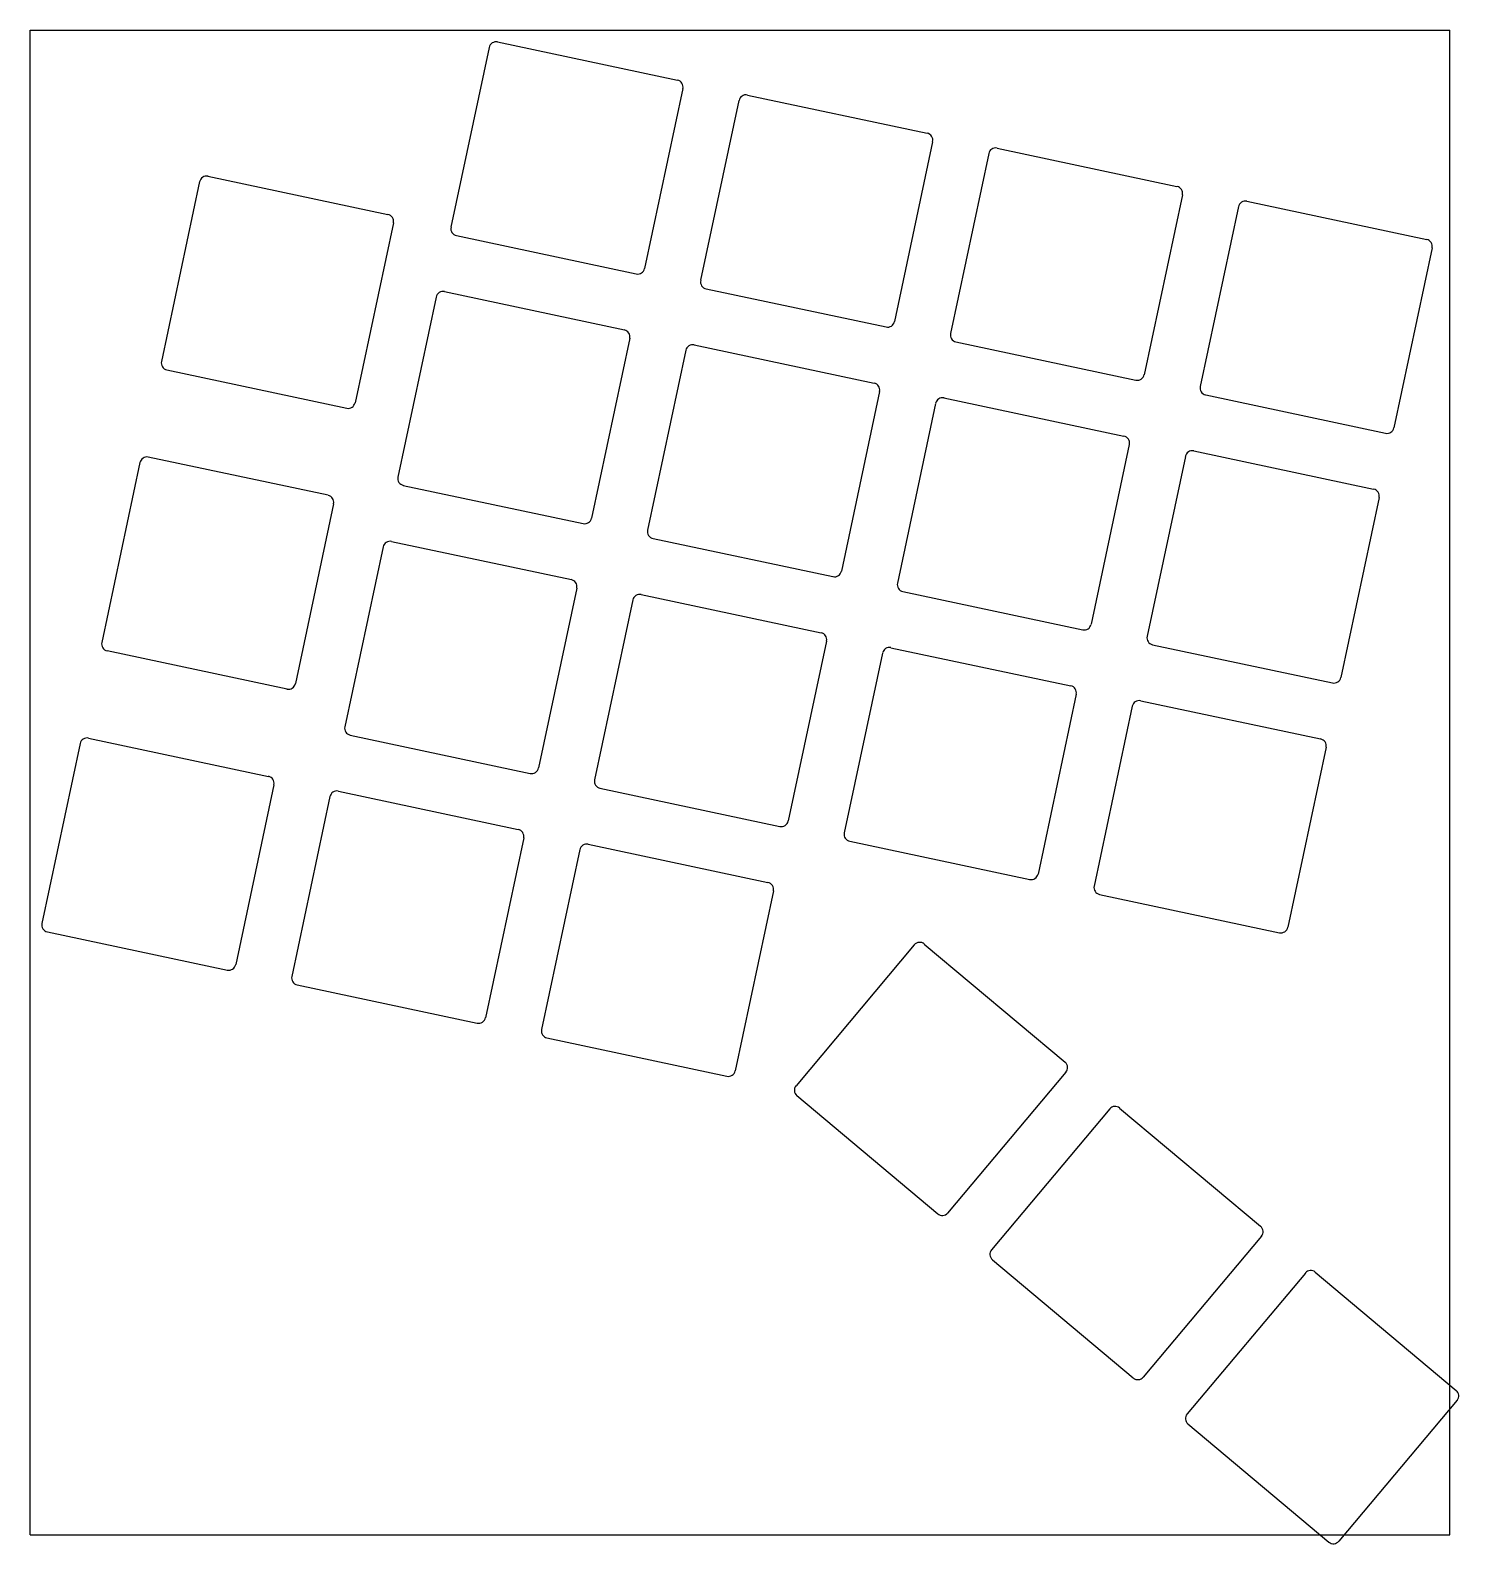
# Model space of a CAD drawing. Header units: millimetres. Extents: x 19 to 120, y -109 to -2.
import ezdxf

# ---------------------------------------------------------------- set-up
doc = ezdxf.new("R2010")
doc.units = ezdxf.units.MM

msp = doc.modelspace()

# ---------------------------------------------------------------- linework, layer by layer
for p, q in [((18.83, -2.17), (119.18, -2.17)), ((18.83, -108.54), (18.83, -2.17)), ((51.86, -3), (64.58, -5.7)), ((119.18, -108.54), (119.18, -2.17)), ((51.27, -3.38), (48.57, -16.1)), ((64.97, -6.29), (62.26, -19.01)), ((68.93, -7.14), (66.22, -19.85)), ((69.52, -6.75), (82.24, -9.45)), ((82.62, -10.05), (79.92, -22.76)), ((87.18, -10.5), (99.89, -13.21)), ((86.58, -10.89), (83.88, -23.61)), ((31.39, -12.49), (44.11, -15.19)), ((30.8, -12.87), (28.1, -25.59)), ((100.28, -13.8), (97.57, -26.52)), ((104.24, -14.64), (101.54, -27.36)), ((104.83, -14.26), (117.55, -16.96)), ((44.5, -15.78), (41.79, -28.5)), ((48.95, -16.69), (61.67, -19.4)), ((117.93, -17.55), (115.23, -30.27)), ((47.52, -21.04), (44.82, -33.76)), ((48.11, -20.65), (60.83, -23.36)), ((66.61, -20.45), (79.33, -23.15)), ((61.21, -23.95), (58.51, -36.67)), ((65.77, -24.41), (78.48, -27.11)), ((84.27, -24.2), (96.98, -26.9)), ((65.17, -24.79), (62.47, -37.51)), ((28.48, -26.18), (41.2, -28.88)), ((78.87, -27.7), (76.17, -40.42)), ((82.83, -28.55), (80.13, -41.26)), ((83.42, -28.16), (96.14, -30.86)), ((101.92, -27.95), (114.64, -30.65)), ((96.52, -31.46), (93.82, -44.17)), ((101.08, -31.91), (113.79, -34.62)), ((26.58, -32.74), (23.88, -45.45)), ((39.89, -35.05), (27.17, -32.35)), ((100.49, -32.3), (97.78, -45.01)), ((45.2, -34.35), (57.92, -37.05)), ((114.18, -35.21), (111.48, -47.92)), ((40.27, -35.65), (37.57, -48.36)), ((44.36, -38.31), (57.08, -41.01)), ((62.86, -38.1), (75.57, -40.8)), ((43.77, -38.7), (41.06, -51.41)), ((57.46, -41.61), (54.76, -54.32)), ((61.42, -42.45), (58.72, -55.16)), ((62.01, -42.06), (74.73, -44.77)), ((80.51, -41.85), (93.23, -44.56)), ((75.12, -45.36), (72.41, -58.07)), ((79.67, -45.82), (92.39, -48.52)), ((98.17, -45.61), (110.88, -48.31)), ((36.98, -48.75), (24.26, -46.04)), ((79.08, -46.2), (76.37, -58.92)), ((92.77, -49.11), (90.07, -61.83)), ((96.73, -49.95), (94.03, -62.67)), ((97.33, -49.57), (110.04, -52.27)), ((22.95, -52.21), (35.67, -54.92)), ((41.45, -52), (54.16, -54.71)), ((22.36, -52.6), (19.65, -65.31)), ((110.43, -52.86), (107.72, -65.58)), ((36.05, -55.51), (33.35, -68.22)), ((40.01, -56.35), (37.31, -69.07)), ((40.61, -55.97), (53.32, -58.67)), ((59.1, -55.76), (71.82, -58.46)), ((53.71, -59.26), (51, -71.98)), ((58.26, -59.72), (70.98, -62.42)), ((76.76, -59.51), (89.48, -62.21)), ((57.67, -60.1), (54.97, -72.82)), ((71.36, -63.01), (68.66, -75.73)), ((94.42, -63.26), (107.13, -65.97)), ((20.04, -65.91), (32.76, -68.61)), ((81.31, -66.83), (72.96, -76.79)), ((82.02, -66.77), (91.98, -75.12)), ((37.7, -69.66), (50.41, -72.36)), ((55.35, -73.41), (68.07, -76.12)), ((92.04, -75.83), (83.68, -85.79)), ((73.02, -77.49), (82.98, -85.85)), ((95.14, -78.43), (86.78, -88.39)), ((95.84, -78.37), (105.8, -86.72)), ((105.87, -87.43), (97.51, -97.39)), ((86.85, -89.09), (96.8, -97.45)), ((108.97, -90.03), (100.61, -99.99)), ((109.67, -89.97), (119.63, -98.33)), ((119.69, -99.03), (111.34, -108.99)), ((100.67, -100.7), (110.63, -109.05)), ((18.83, -108.54), (119.18, -108.54))]:
    msp.add_line(p, q)
for centre, start, end in [((51.76, -3.49), 78, 168), ((64.48, -6.19), 348, 78), ((69.42, -7.24), 78, 168), ((82.13, -9.94), 348, 78), ((87.07, -10.99), 78, 168), ((31.29, -12.98), 78, 168), ((99.79, -13.7), 348, 78), ((104.73, -14.75), 78, 168), ((44.01, -15.68), 348, 78), ((49.06, -16.2), 168, 258), ((117.44, -17.45), 348, 78), ((61.77, -18.91), 258, 348), ((66.71, -19.96), 168, 258), ((48.01, -21.14), 78, 168), ((60.72, -23.85), 348, 78), ((79.43, -22.66), 258, 348), ((65.66, -24.9), 78, 168), ((84.37, -23.71), 168, 258), ((28.59, -25.69), 168, 258), ((97.09, -26.41), 258, 348), ((78.38, -27.6), 348, 78), ((102.02, -27.46), 168, 258), ((41.3, -28.4), 258, 348), ((83.32, -28.65), 78, 168), ((96.04, -31.35), 348, 78), ((114.74, -30.17), 258, 348), ((100.97, -32.4), 78, 168), ((27.07, -32.84), 78, 168), ((45.31, -33.86), 168, 258), ((39.78, -35.54), 348, 78), ((113.69, -35.1), 348, 78), ((58.02, -36.56), 258, 348), ((44.26, -38.8), 78, 168), ((62.96, -37.61), 168, 258), ((75.68, -40.31), 258, 348), ((56.97, -41.5), 348, 78), ((80.62, -41.36), 168, 258), ((61.91, -42.55), 78, 168), ((74.63, -45.25), 348, 78), ((93.33, -44.07), 258, 348), ((24.37, -45.56), 168, 258), ((79.57, -46.3), 78, 168), ((98.27, -45.12), 168, 258), ((110.99, -47.82), 258, 348), ((37.08, -48.26), 258, 348), ((92.28, -49.01), 348, 78), ((97.22, -50.06), 78, 168), ((22.85, -52.7), 78, 168), ((41.55, -51.51), 168, 258), ((109.94, -52.76), 348, 78), ((54.27, -54.22), 258, 348), ((35.56, -55.4), 348, 78), ((59.21, -55.27), 168, 258), ((40.5, -56.45), 78, 168), ((53.22, -59.16), 348, 78), ((71.92, -57.97), 258, 348), ((58.16, -60.21), 78, 168), ((76.86, -59.02), 168, 258), ((89.58, -61.72), 258, 348), ((70.87, -62.91), 348, 78), ((94.52, -62.77), 168, 258), ((20.14, -65.42), 168, 258), ((107.24, -65.48), 258, 348), ((81.7, -67.15), 50, 140), ((32.86, -68.12), 258, 348), ((37.8, -69.17), 168, 258), ((50.52, -71.87), 258, 348), ((55.46, -72.92), 168, 258), ((68.17, -75.63), 258, 348), ((91.66, -75.51), 320, 50), ((73.34, -77.11), 140, 230), ((95.52, -78.75), 50, 140), ((83.3, -85.46), 230, 320), ((105.48, -87.11), 320, 50), ((87.17, -88.71), 140, 230), ((109.35, -90.35), 50, 140), ((97.13, -97.07), 230, 320), ((119.31, -98.71), 320, 50), ((100.99, -100.31), 140, 230), ((110.95, -108.67), 230, 320)]:
    msp.add_arc(centre, 0.5, start, end)

doc.saveas('drawing.dxf')
